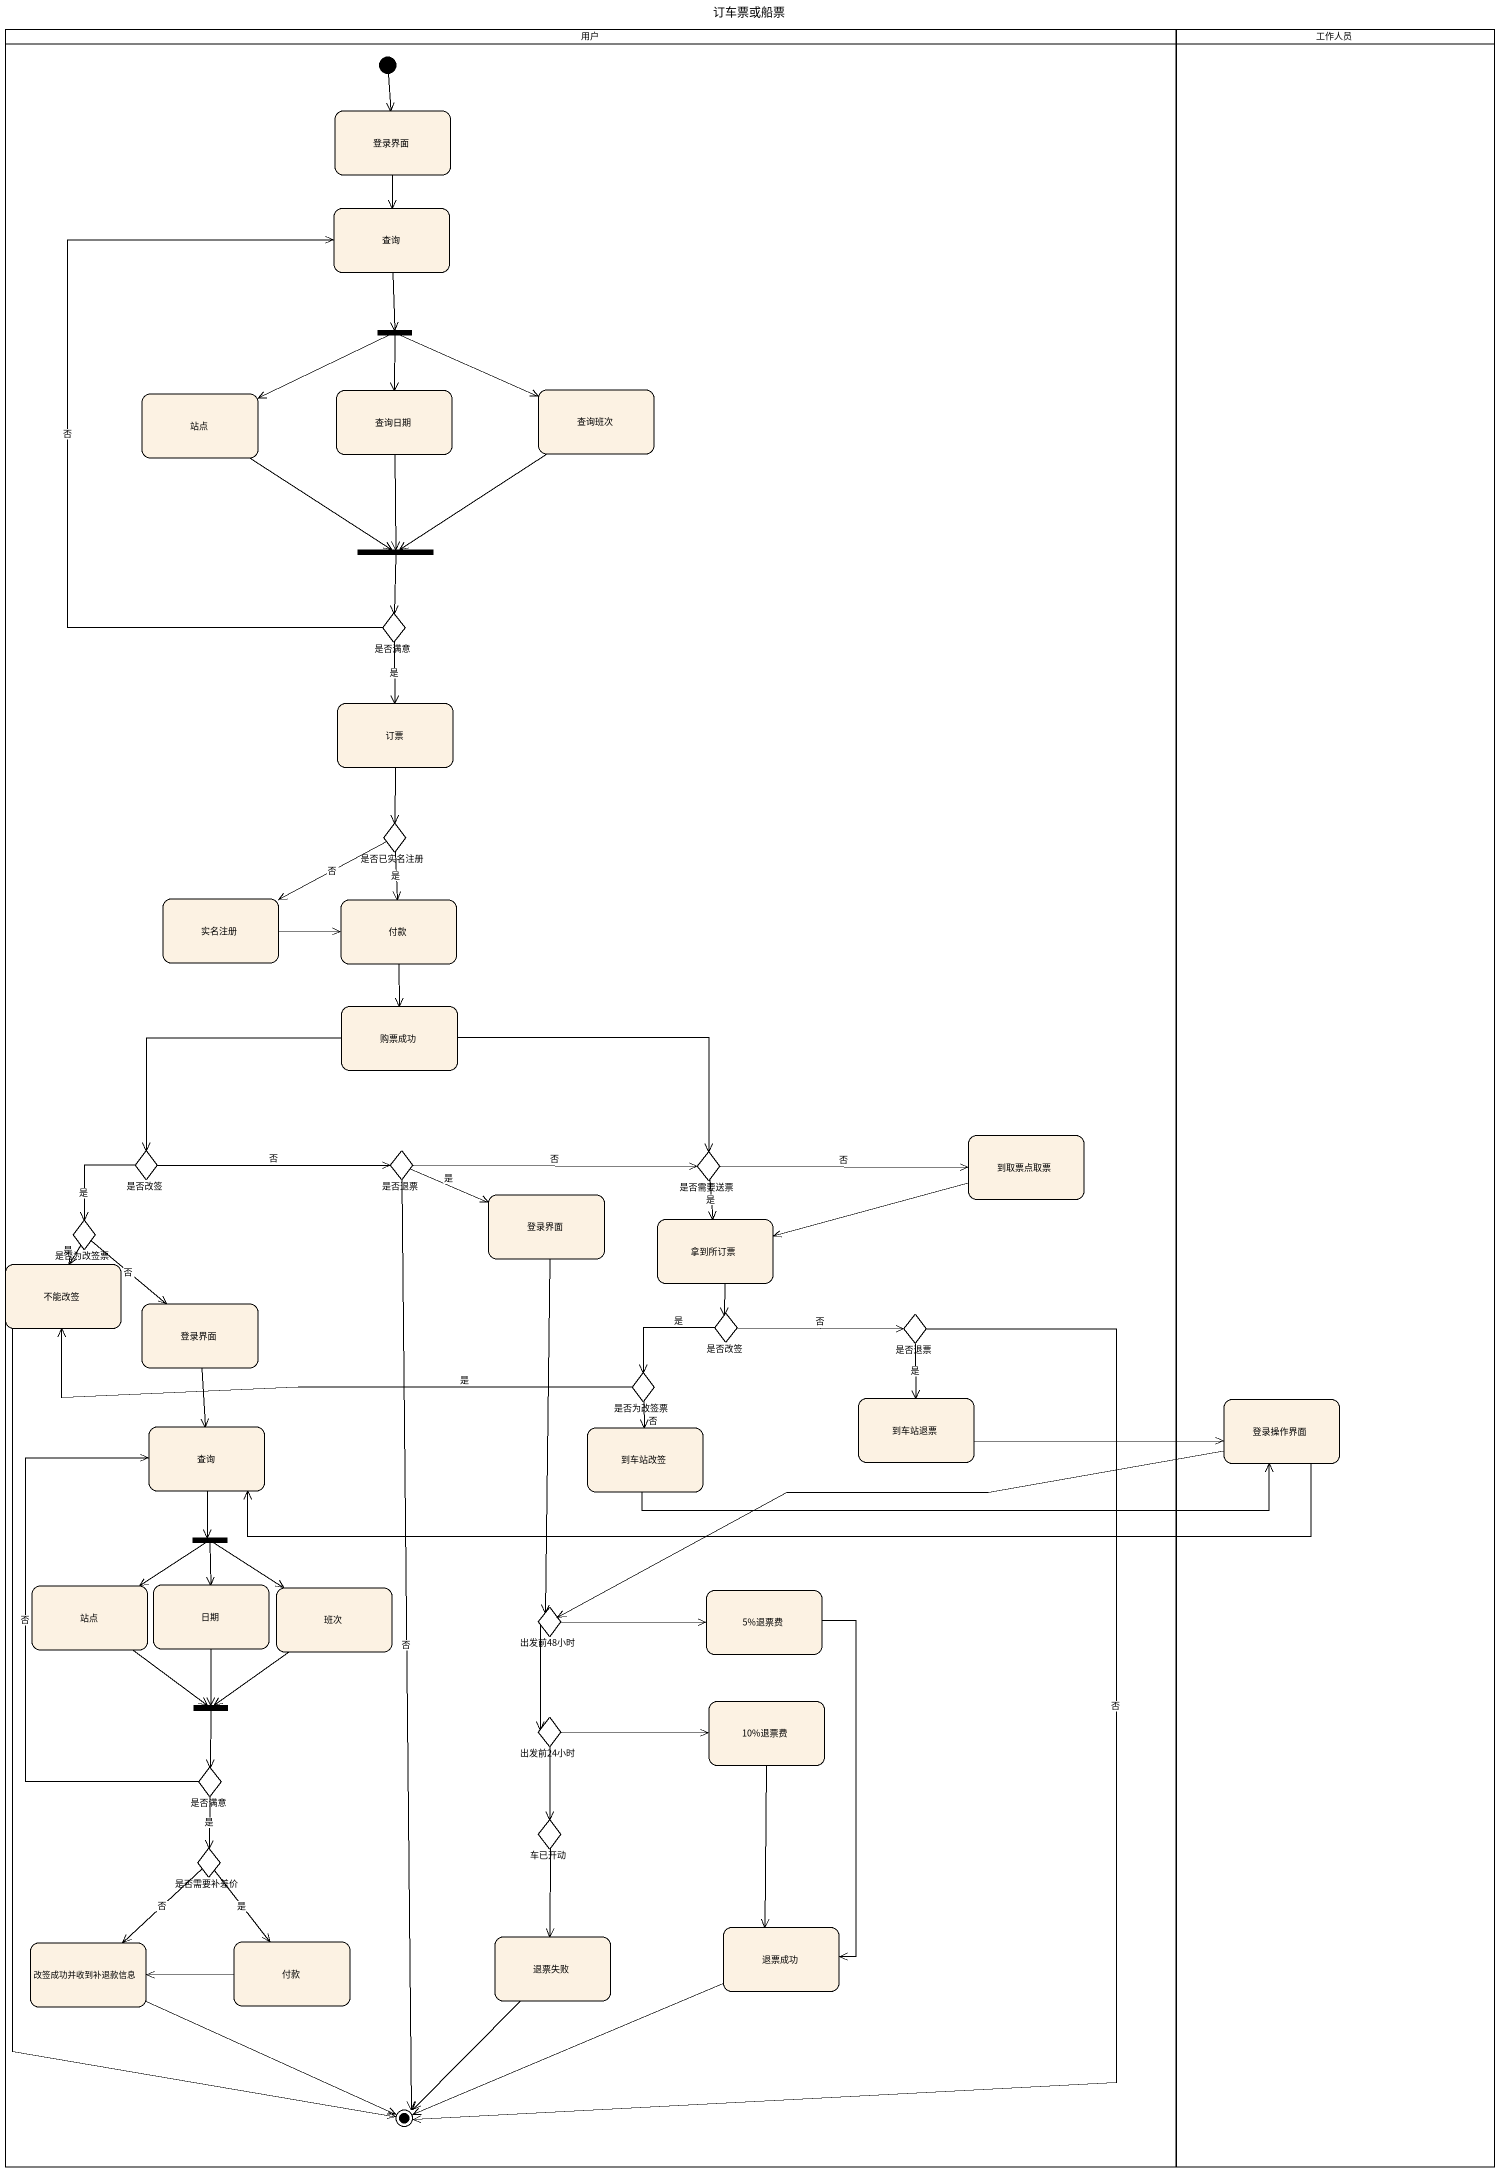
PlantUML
@startuml
title 订车票或船票
hide empty description
state 用户 <<partition>> {
  state 登录界面
  state 查询
  state fork1 <<fork>>
  state 站点
  state 查询日期
  state 查询班次
  state fork2 <<join>>
  state 是否满意 <<choice>>
  state 订票
  state 是否已实名注册 <<choice>>
  state 实名注册
  state 付款
  state 购票成功
  state 是否改签 <<choice>>
  state 是否退票 <<choice>>
  state 是否需要送票 <<choice>>
  state 到取票点取票
  state 是否为改签票 <<choice>>
  state "登录界面" as 登录界面_2
  state 拿到所订票
  state 不能改签
  state "登录界面" as 登录界面_3
  state "是否改签" as 是否改签_2 <<choice>>
  state "是否退票" as 是否退票_2 <<choice>>
  state "是否为改签票" as 是否为改签票_2 <<choice>>
  state 到车站退票
  state "查询" as 查询_2
  state 到车站改签
  state fork3 <<fork>>
  state "站点" as 站点_2
  state 日期
  state 班次
  state 出发前48小时 <<choice>>
  state "5%退票费" as s5_退票费
  state fork4 <<join>>
  state 出发前24小时 <<choice>>
  state "10%退票费" as s10_退票费
  state "是否满意" as 是否满意_2 <<choice>>
  state 是否需要补差价 <<choice>>
  state 车已开动 <<choice>>
  state 退票成功
  state 改签成功并收到补退款信息
  state "付款" as 付款_2
  state 退票失败
  [*] --> 登录界面
  是否退票 --> [*] : 否
  不能改签 --> [*]
  是否退票_2 --> [*] : 否
  退票成功 -left-> [*]
  改签成功并收到补退款信息 -right-> [*]
  退票失败 --> [*]
}
state 工作人员 <<partition>> {
  state 登录操作界面
}
登录界面 --> 查询
查询 --> fork1
fork1 -left-> 站点
fork1 --> 查询日期
fork1 -right-> 查询班次
站点 --> fork2
查询日期 --> fork2
查询班次 --> fork2
fork2 --> 是否满意
是否满意 -up-> 查询 : 否
是否满意 --> 订票 : 是
订票 --> 是否已实名注册
是否已实名注册 -left-> 实名注册 : 否
是否已实名注册 --> 付款 : 是
实名注册 -right-> 付款
付款 --> 购票成功
购票成功 -left-> 是否改签
购票成功 -right-> 是否需要送票
是否改签 -right-> 是否退票 : 否
是否改签 --> 是否为改签票 : 是
是否退票 -right-> 是否需要送票 : 否
是否退票 -right-> 登录界面_2 : 是
是否需要送票 -right-> 到取票点取票 : 否
是否需要送票 --> 拿到所订票 : 是
到取票点取票 -left-> 拿到所订票
是否为改签票 --> 不能改签 : 是
是否为改签票 --> 登录界面_3 : 否
登录界面_2 --> 出发前48小时
拿到所订票 --> 是否改签_2
登录界面_3 --> 查询_2
是否改签_2 -right-> 是否退票_2 : 否
是否改签_2 --> 是否为改签票_2 : 是
是否退票_2 --> 到车站退票 : 是
是否为改签票_2 -left-> 不能改签 : 是
是否为改签票_2 --> 到车站改签 : 否
到车站退票 -right-> 登录操作界面
登录操作界面 -left-> 查询_2
登录操作界面 -left-> 出发前48小时
查询_2 --> fork3
到车站改签 -right-> 登录操作界面
fork3 --> 站点_2
fork3 --> 日期
fork3 --> 班次
站点_2 --> fork4
日期 --> fork4
班次 --> fork4
出发前48小时 -right-> s5_退票费
出发前48小时 --> 出发前24小时
s5_退票费 --> 退票成功
fork4 --> 是否满意_2
出发前24小时 -right-> s10_退票费
出发前24小时 --> 车已开动
s10_退票费 --> 退票成功
是否满意_2 -up-> 查询_2 : 否
是否满意_2 --> 是否需要补差价 : 是
是否需要补差价 --> 改签成功并收到补退款信息 : 否
是否需要补差价 --> 付款_2 : 是
车已开动 --> 退票失败
付款_2 -left-> 改签成功并收到补退款信息
@enduml
